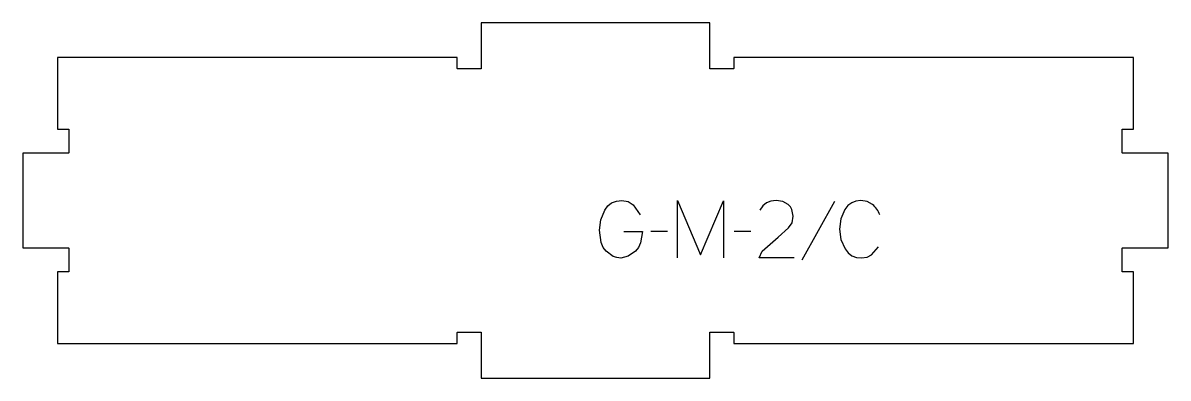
# Model space of a CAD drawing. Header units: millimetres. Extents: x -299 to 299, y -93 to 93.
import ezdxf

# ---------------------------------------------------------------- set-up
doc = ezdxf.new("R2010")
doc.units = ezdxf.units.MM
doc.layers.add('1_ANYTOOL_1MMDEEP_LABELS_S', color=2, linetype='Continuous', true_color=0xffff00)
doc.layers.add('4_ANYTOOL_CUTTHROUGH_OUTSI', color=5, linetype='Continuous', true_color=0x0000ff)

msp = doc.modelspace()

# ---------------------------------------------------------------- linework, layer by layer
at = {"layer": '1_ANYTOOL_1MMDEEP_LABELS_S'}
for p, q in [((124.97, -0.47), (107.79, -31.24)), ((37.67, -16.11), (28.89, -16.2)), ((81.17, -16.11), (72.39, -16.2))]:
    msp.add_line(p, q, dxfattribs=at)
for points in [[(14.79, -16.2), (24.56, -16.24), (23.54, -22.17), (22.4, -24.53), (20.83, -26.49), (17.15, -29.13), (13.16, -30.04), (11.12, -29.84), (9.18, -29.19), (5.57, -26.53), (4.07, -24.51), (3, -22), (2.14, -15.51), (2.81, -10.18), (4.8, -5.06), (6.38, -2.84), (8.41, -1.26), (10.9, -0.32), (13.84, 0), (17.1, -0.57), (19.67, -2.27), (23.36, -7.41)], [(42.81, -30), (42.81, 0), (54.81, -28.37), (66.81, -0.13), (66.81, -30)], [(103.76, -29.96), (85.46, -29.91), (87.02, -26.54), (95.49, -19.07), (100.93, -14.36), (102.7, -11.58), (103.29, -8.23), (102.65, -4.68), (101.86, -3.27), (100.76, -2.1), (97.9, -0.53), (94.37, 0), (91.62, -0.32), (89.29, -1.28), (87.38, -2.87), (85.89, -5.1)]]:
    msp.add_lwpolyline(points, dxfattribs=at)
msp.add_lwpolyline([(148.59, -7.5, 0.131103), (144.81, -2.14), (142.05, -0.54), (138.73, 0), (136.13, -0.29), (133.88, -1.18), (131.95, -2.65), (130.37, -4.71), (128.28, -9.62), (127.59, -15), (128.29, -20.39), (130.41, -25.33), (132.03, -27.37), (134.01, -28.83), (136.36, -29.71), (139.07, -30), (141.92, -29.59), (144.3, -28.37), (147.9, -24.17)], format="xyb", dxfattribs=at)
at = {"layer": '4_ANYTOOL_CUTTHROUGH_OUTSI'}
msp.add_lwpolyline([(72.25, -74.75), (281.25, -74.75), (281.25, -37.25), (275.5, -37.25, -0.414214), (275.25, -37), (275.25, -25, -0.414214), (275.5, -24.75), (299.25, -24.75), (299.25, 24.75), (275.5, 24.75, -0.414214), (275.25, 25), (275.25, 37, -0.414214), (275.5, 37.25), (281.25, 37.25), (281.25, 74.75), (72.25, 74.75), (72.25, 69, -0.414214), (72, 68.75), (60, 68.75, -0.414214), (59.75, 69), (59.75, 92.75), (-59.75, 92.75), (-59.75, 69, -0.414214), (-60, 68.75), (-72, 68.75, -0.414214), (-72.25, 69), (-72.25, 74.75), (-281.25, 74.75), (-281.25, 37.25), (-275.5, 37.25, -0.414214), (-275.25, 37), (-275.25, 25, -0.414214), (-275.5, 24.75), (-299.25, 24.75), (-299.25, -24.75), (-275.5, -24.75, -0.414214), (-275.25, -25), (-275.25, -37, -0.414214), (-275.5, -37.25), (-281.25, -37.25), (-281.25, -74.75), (-72.25, -74.75), (-72.25, -69, -0.414214), (-72, -68.75), (-60, -68.75, -0.414214), (-59.75, -69), (-59.75, -92.75), (59.75, -92.75), (59.75, -69, -0.414214), (60, -68.75), (72, -68.75, -0.414214), (72.25, -69)], format="xyb", close=True, dxfattribs=at)

doc.saveas('drawing.dxf')
